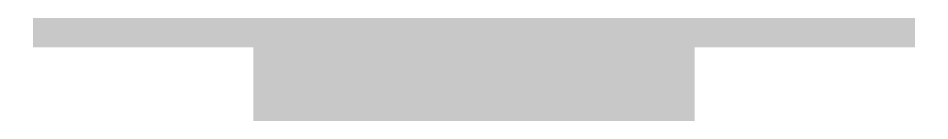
# Model space of a CAD drawing. Header units: millimetres. Extents: x -1337 to 1337, y -150 to 153.
import ezdxf

# ---------------------------------------------------------------- set-up
doc = ezdxf.new("R2010")
doc.units = ezdxf.units.MM

# ---------------------------------------------------------------- blocks, each defined once
blk = doc.blocks.new('$LinePat$挡土墙')
at = {"color": 0, "const_width": 20}
blk.add_lwpolyline([(0.5, -9.78), (600.5, -9.78)], dxfattribs=at)
at = {"color": 0}
blk.add_solid([(150.5, -0.39), (450.5, -0.39), (150.5, -69.97), (450.5, -69.97)], dxfattribs=at)

msp = doc.modelspace()

# ---------------------------------------------------------------- block references
at = {"xscale": 4.311431152764445, "yscale": 4.311431152764445, "zscale": 4.311431152764445}
msp.add_blockref('$LinePat$挡土墙', (-1295.6, 151.7), dxfattribs=at)

doc.saveas('drawing.dxf')
